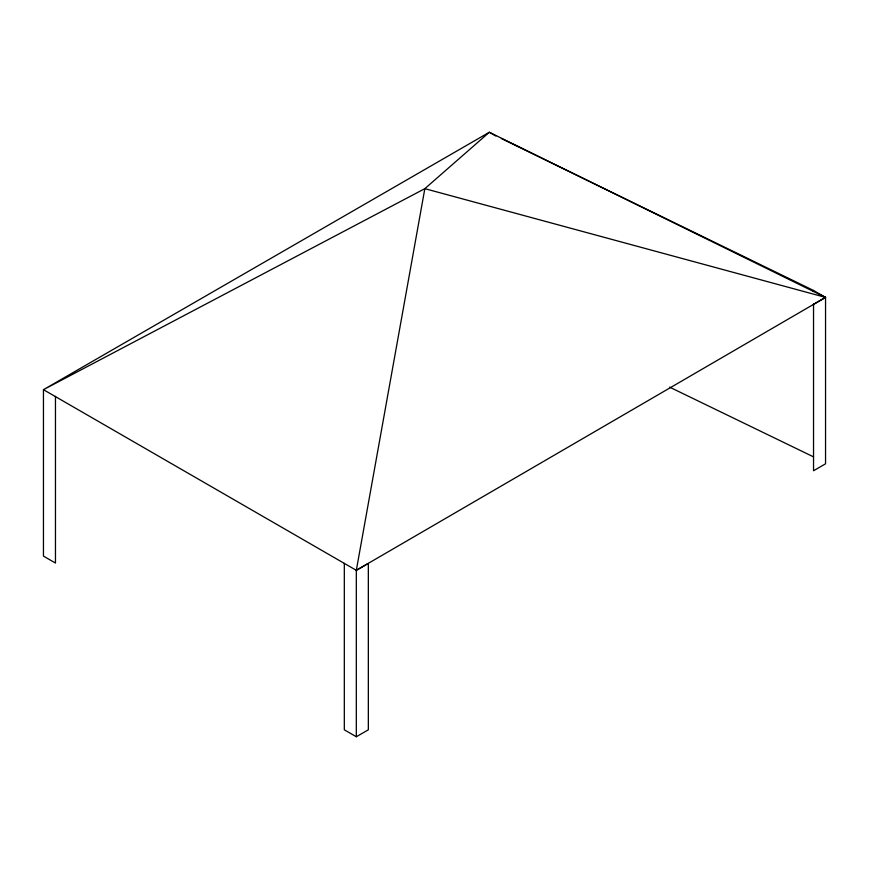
<?xml version="1.0" encoding="UTF-8"?>
<svg xmlns="http://www.w3.org/2000/svg" width="869" height="869" viewBox="0 0 869 869"><rect width="100%" height="100%" fill="white"/><g stroke="black" fill="none" stroke-linecap="round" stroke-linejoin="round"><path stroke-width="1.3" d="M344.32 563.394L344.32 729.808L356.323 736.749L356.323 570.325L424.843 188.66L489.345 132.251L825.55 297.394L825.55 463.818L813.536 470.748L813.536 303.987M55.464 396.286L55.464 563.047L43.45 556.106L43.45 389.681L356.323 570.325L825.55 297.394L813.536 290.463L501.359 138.529M812.569 291.017L813.536 290.463M813.536 304.324L825.55 297.394L424.843 188.66L43.45 389.681L489.345 132.251L495.895 136.031M356.323 570.325L368.337 563.394L368.337 729.808L356.323 736.749M669.641 387.15L813.536 456.877"/></g></svg>
